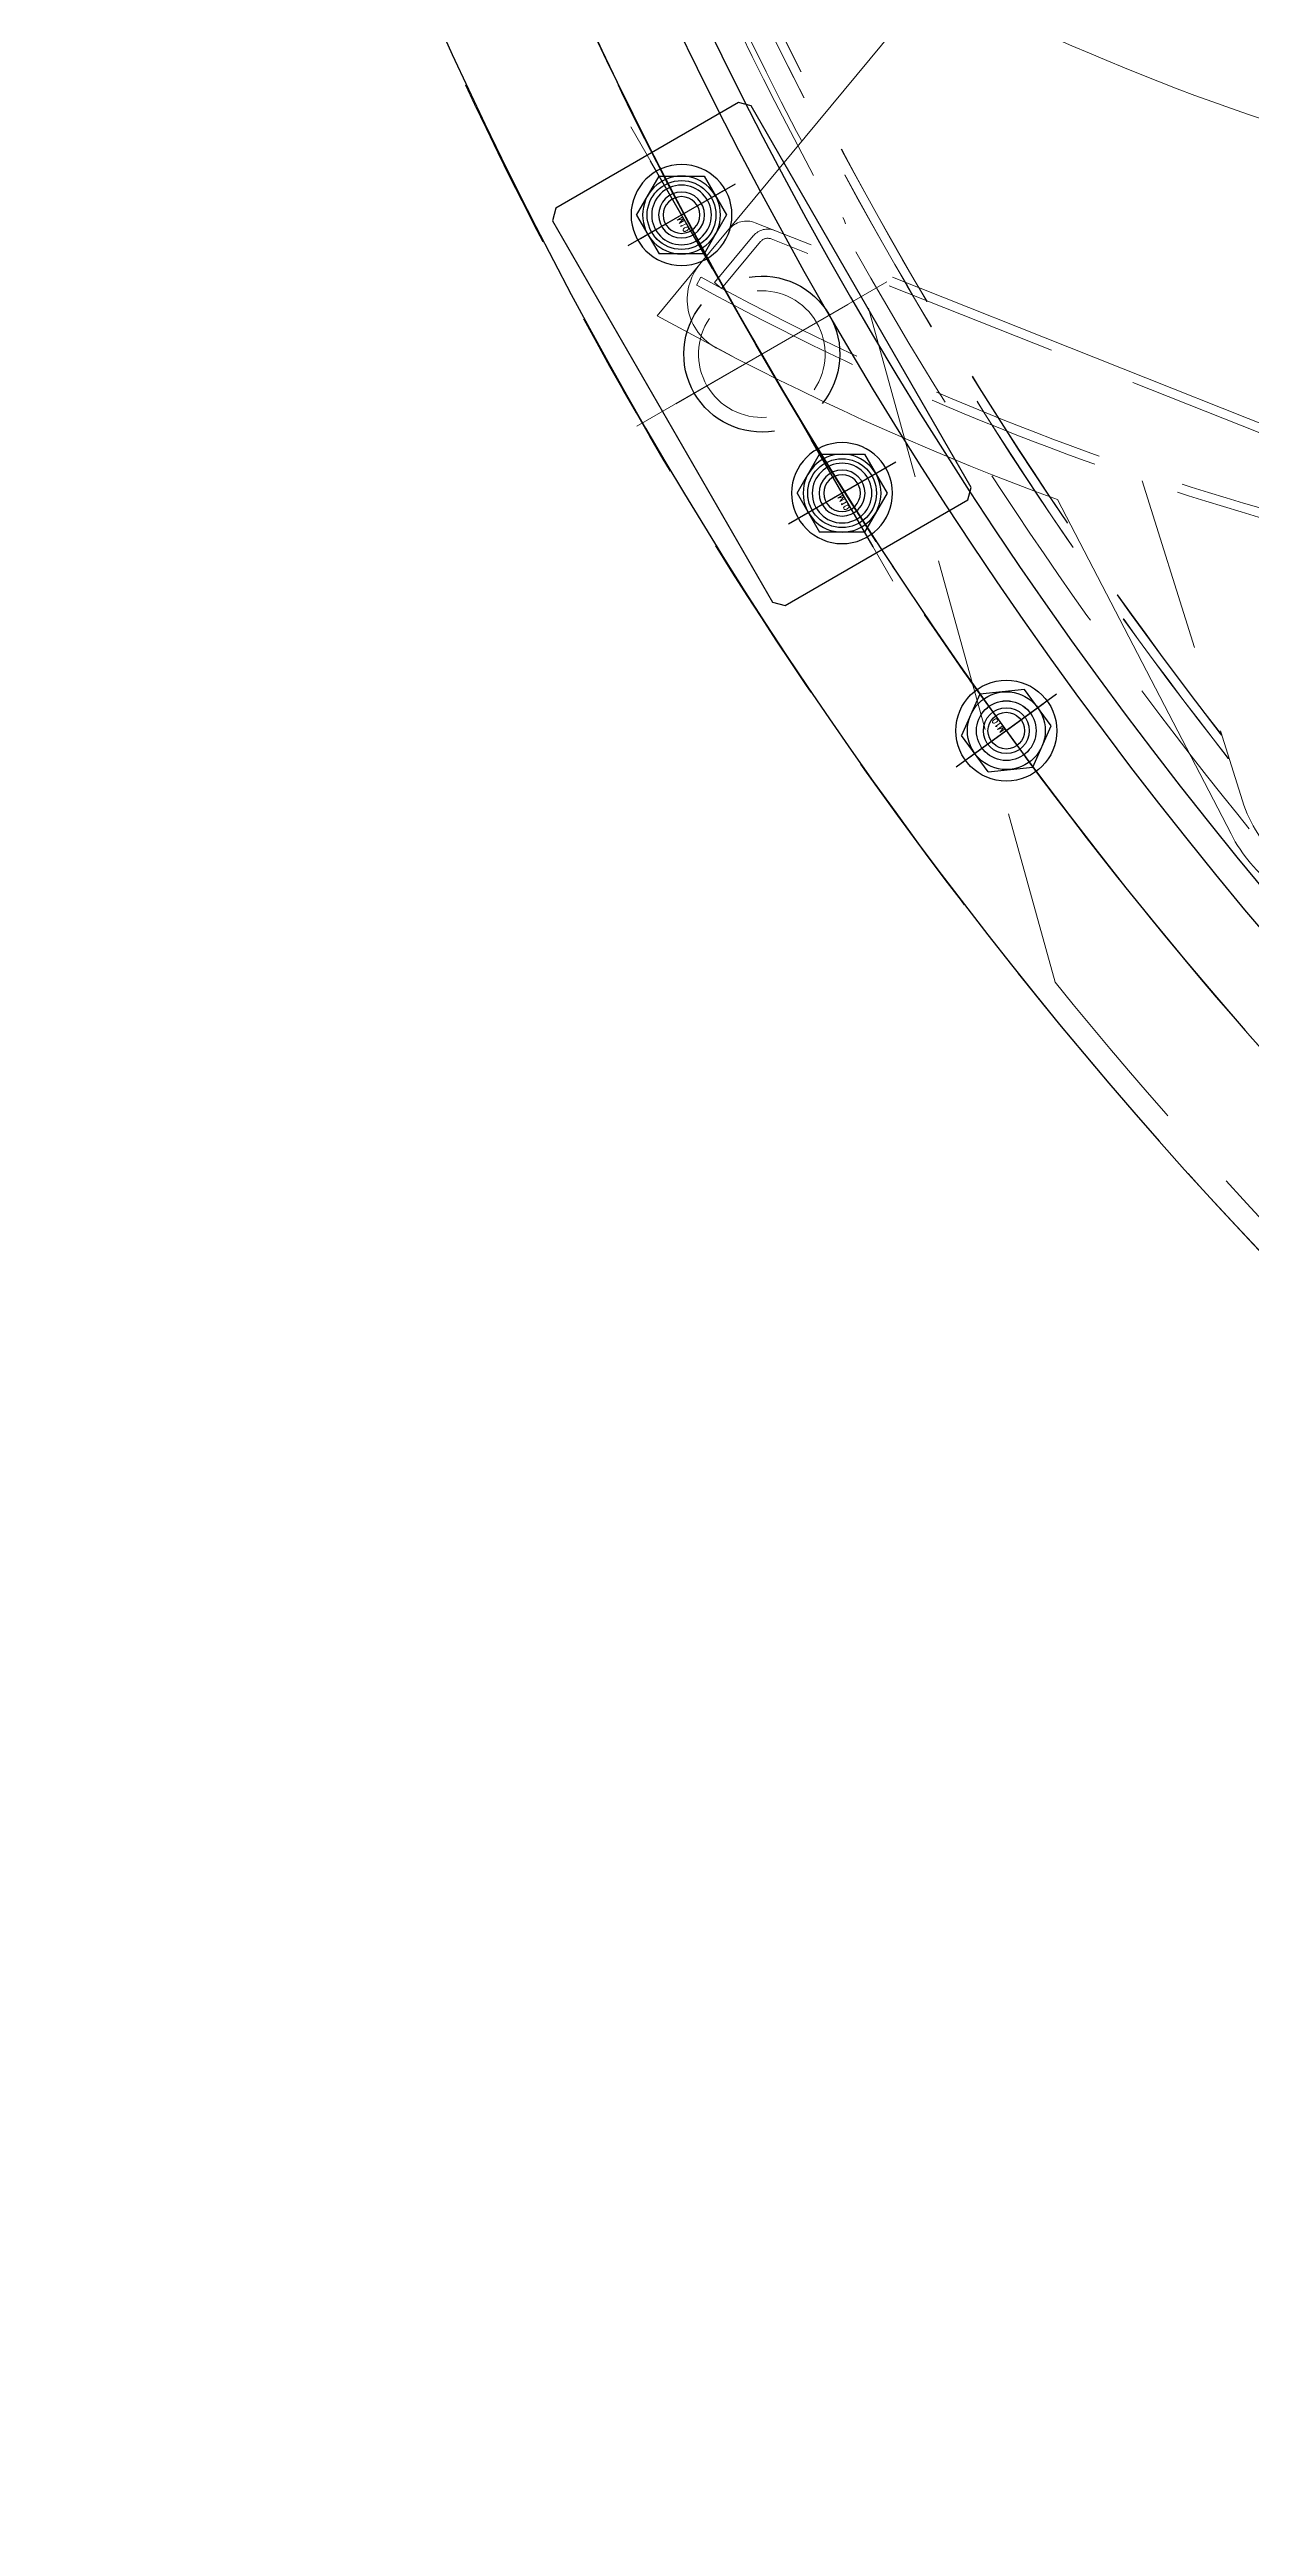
# Model space of a CAD drawing. Header units: millimetres. Extents: x -16130 to 36813, y -8099 to 27484.
# Drawn here: x 23303 to 23565, y 8633 to 9173 of the extents above; entities that cross this region are included whole.
import ezdxf

# ---------------------------------------------------------------- set-up
doc = ezdxf.new("R2010")
doc.units = ezdxf.units.MM
doc.header["$LTSCALE"] = 6
for name, pattern in [('CENTER2', [28.575, 19.05, -3.175, 3.175, -3.175]), ('HIDDEN', [9.525, 6.35, -3.175]), ('PHANTOM2', [31.75, 15.875, -3.175, 3.175, -3.175, 3.175, -3.175])]:
    doc.linetypes.add(name, pattern=pattern)
for name, color, linetype, lineweight in [('01_NORMAL', 7, 'Continuous', 25), ('04_HIDDEN', 2, 'HIDDEN', 13), ('05_CENTER', 4, 'CENTER2', 13), ('06_PHANTOM', 2, 'PHANTOM2', 13)]:
    doc.layers.add(name, color=color, linetype=linetype, lineweight=lineweight)
doc.layers.add('10_DRAFT', color=8, linetype='Continuous', lineweight=0, plot=False)
doc.styles.add('KSS_TXT', font='txt.shx', dxfattribs={"bigfont": 'extfont2.shx'})

# ---------------------------------------------------------------- blocks, each defined once
blk = doc.blocks.new('A$C08B20A9A_1_1')
at = {"color": 0}
for p, q in [((-229.46, 421.59), (-239.37, 421.59)), ((-185.32, 296.87), (-224.71, 418.1)), ((-261.1, 253.21), (-229.13, 328.83))]:
    blk.add_line(p, q, dxfattribs=at)
for centre, radius, start, end in [((-239.37, 409.59), 12, 90, 191.869), ((-229.46, 416.55), 5, 18, 90), ((345.85, 532.54), 610, 191.86904, 199.50886), ((-228.87, 239.58), 35, 157.0827, 257.1625)]:
    blk.add_arc(centre, radius, start, end, dxfattribs=at)
at = {"layer": '04_HIDDEN'}
for p, q in [((-241.4, 419.66), (-243.36, 419.27)), ((-227.14, 416.59), (-240.4, 416.59)), ((-240.4, 414.59), (-240.4, 416.59)), ((-240.4, 414.59), (-227.13, 414.59)), ((-187.22, 296.25), (-225.21, 413.17)), ((-214.19, 317.25), (-253.95, 255.91))]:
    blk.add_line(p, q, dxfattribs=at)
for centre, radius, start, end in [((345.87, 532.58), 600, 190.89298, 239.80933), ((345.87, 532.58), 598, 190.89162, 239.81029), ((-227.11, 412.55), 4, 18, 90), ((-227.11, 412.55), 2, 18, 90), ((-228.78, 239.59), 30, 147.0541, 267.0541)]:
    blk.add_arc(centre, radius, start, end, dxfattribs=at)
at = {"layer": '10_DRAFT'}
for p, q in [((-253.97, 421.59), (-239.37, 421.59)), ((-250.32, 403.37), (-253.97, 421.55)), ((-229.46, 421.59), (-159.07, 421.59))]:
    blk.add_line(p, q, dxfattribs=at)
blk.add_arc((345.88, 532.58), 517, 192.3969, 207.0579, dxfattribs=at)
blk = doc.blocks.new('A$C43546A85_1_1')
at = {"layer": '06_PHANTOM', "rotation": 50.35736025370559}
blk.add_blockref('A$C08B20A9A_1_1', (-345.88, -532.58), dxfattribs=at)
blk = doc.blocks.new('A$C2AAF0109_1_1')
at = {"color": 0}
for centre, radius in [((0, 0), 965), ((0, 0), 900), ((0, 0), 898), ((-827.23, -437.19), 7.5), ((-792.23, -497.81), 7.5), ((-756.43, -549.58), 6.5)]:
    blk.add_circle(centre, radius, dxfattribs=at)
at = {"layer": '04_HIDDEN'}
blk.add_circle((0, 0), 906, dxfattribs=at)
at = {"layer": '05_CENTER'}
for p, q in [((-785.77, -509.01), (-833.7, -426)), ((-816.55, -431.02), (-837.92, -443.36)), ((-791.01, -456.69), (-828.46, -478.31)), ((-781.55, -491.64), (-802.92, -503.98)), ((-748.34, -543.7), (-764.52, -555.46))]:
    blk.add_line(p, q, dxfattribs=at)
blk.add_circle((0, 0), 935, dxfattribs=at)
blk = doc.blocks.new('A$C006F778A_1_1')
at = {"color": 0}
blk.add_lwpolyline([(-48, 25), (48, 25), (50, 23), (50, -23), (48, -25), (-48, -25), (-50, -23), (-50, 23)], close=True, dxfattribs=at)
for centre in [(-35, 0), (35, 0)]:
    blk.add_circle(centre, 6.5, dxfattribs=at)
for start, end in [(20.6673, 159.3327), (200.6673, 339.3327)]:
    blk.add_arc((0, 0), 17, start, end, dxfattribs=at)
at = {"layer": '04_HIDDEN'}
for start, end in [(25.7715, 154.2285), (205.7715, 334.2285)]:
    blk.add_arc((0, 0), 13.8, start, end, dxfattribs=at)
at = {"layer": '05_CENTER'}
for p, q in [((0, 31.44), (0, -31.44)), ((-35, -10.34), (-35, 10.34)), ((35, -10.34), (35, 10.34)), ((-57.15, 0), (57.15, 0))]:
    blk.add_line(p, q, dxfattribs=at)
blk = doc.blocks.new('10b_2_1_1')
at = {"color": 0, "linetype": 'CENTER2'}
for p, q in [((0, -13.51), (0, 13.51)), ((13.51, 0), (-13.51, 0))]:
    blk.add_line(p, q, dxfattribs=at)
at = {"color": 0}
for p, q in [((-4.9, 8.49), (-9.8, 0)), ((-4.9, 8.49), (4.9, 8.49)), ((9.8, 0), (4.9, 8.49)), ((-9.8, 0), (-4.9, -8.49)), ((4.9, -8.49), (9.8, 0)), ((-4.9, -8.49), (4.9, -8.49))]:
    blk.add_line(p, q, dxfattribs=at)
for radius in [11, 8.49, 5, 4]:
    blk.add_circle((0, 0), radius, dxfattribs=at)
at = {"layer": '10_DRAFT', "style": 'KSS_TXT'}
blk.add_text('M10', height=1.25, dxfattribs=at).set_placement((0.26, 0.12))
blk = doc.blocks.new('A$C4B9056B7_1_1')
at = {"color": 0}
for radius in [935, 918, 912]:
    blk.add_arc((0, 0), radius, 18, 342, dxfattribs=at)
at = {"xscale": -1}
for name, p, rotation in [('A$C006F778A_1_1', (-809.73, -467.5), 119.9999999998864), ('10b_2_1_1', (-827.23, -437.19), 119.9999999998234), ('10b_2_1_1', (-792.23, -497.81), 119.9999999998234)]:
    blk.add_blockref(name, p, dxfattribs=dict(at, rotation=rotation))
blk = doc.blocks.new('A$C27D37EE1_1_1')
blk.add_blockref('A$C4B9056B7_1_1', (0, 0))
blk = doc.blocks.new('A$C68477DA2')
at = {"color": 0}
for centre, radius in [((-395.23, -562.19), 7.5), ((-360.23, -622.81), 7.5), ((-324.43, -674.58), 6.5)]:
    blk.add_circle(centre, radius, dxfattribs=at)
blk.add_arc((432, -125), 965, 115.88654, 244.11346, dxfattribs=at)
at = {"layer": '05_CENTER'}
for p, q in [((-384.55, -556.02), (-405.92, -568.36)), ((-401.7, -550.99), (-353.77, -634)), ((-359.01, -581.69), (-396.46, -603.31)), ((-349.55, -616.64), (-370.92, -628.98)), ((-316.34, -668.7), (-332.52, -680.46))]:
    blk.add_line(p, q, dxfattribs=at)
blk.add_arc((432, -125), 935, 118.76579, 241.23421, dxfattribs=at)
blk = doc.blocks.new('A$C6847C321')
at = {"rotation": 126.0000000000114}
blk.add_blockref('10b_2_1_1', (-756.431, -549.579), dxfattribs=at)
at = {"layer": '01_NORMAL'}
blk.add_blockref('A$C68477DA2', (-432, 125), dxfattribs=at)
blk = doc.blocks.new('A$C49CA1D89_1_1_1')
at = {"color": 0}
blk.add_line((-745.84, -604.42), (-791.81, -438.25), dxfattribs=at)
for radius, start, end in [(905, 151.03611, 208.96389), (960, 219.02084, 230.97916)]:
    blk.add_arc((0, 0), radius, start, end, dxfattribs=at)
at = {"layer": '04_HIDDEN'}
for radius in [900, 898]:
    blk.add_circle((0, 0), radius, dxfattribs=at)

msp = doc.modelspace()

# ---------------------------------------------------------------- block references
msp.add_blockref('A$C27D37EE1_1_1', (24267.87493, 9574.29531))
at = {"layer": '01_NORMAL'}
msp.add_blockref('A$C6847C321', (24267.87493, 9574.29046), dxfattribs=at)
at = {"layer": '04_HIDDEN'}
for name, p in [('A$C2AAF0109_1_1', (24267.87493, 9574.29531)), ('A$C49CA1D89_1_1_1', (24267.90815, 9574.32166)), ('A$C43546A85_1_1', (24267.87493, 9574.29531))]:
    msp.add_blockref(name, p, dxfattribs=at)

doc.saveas('drawing.dxf')
